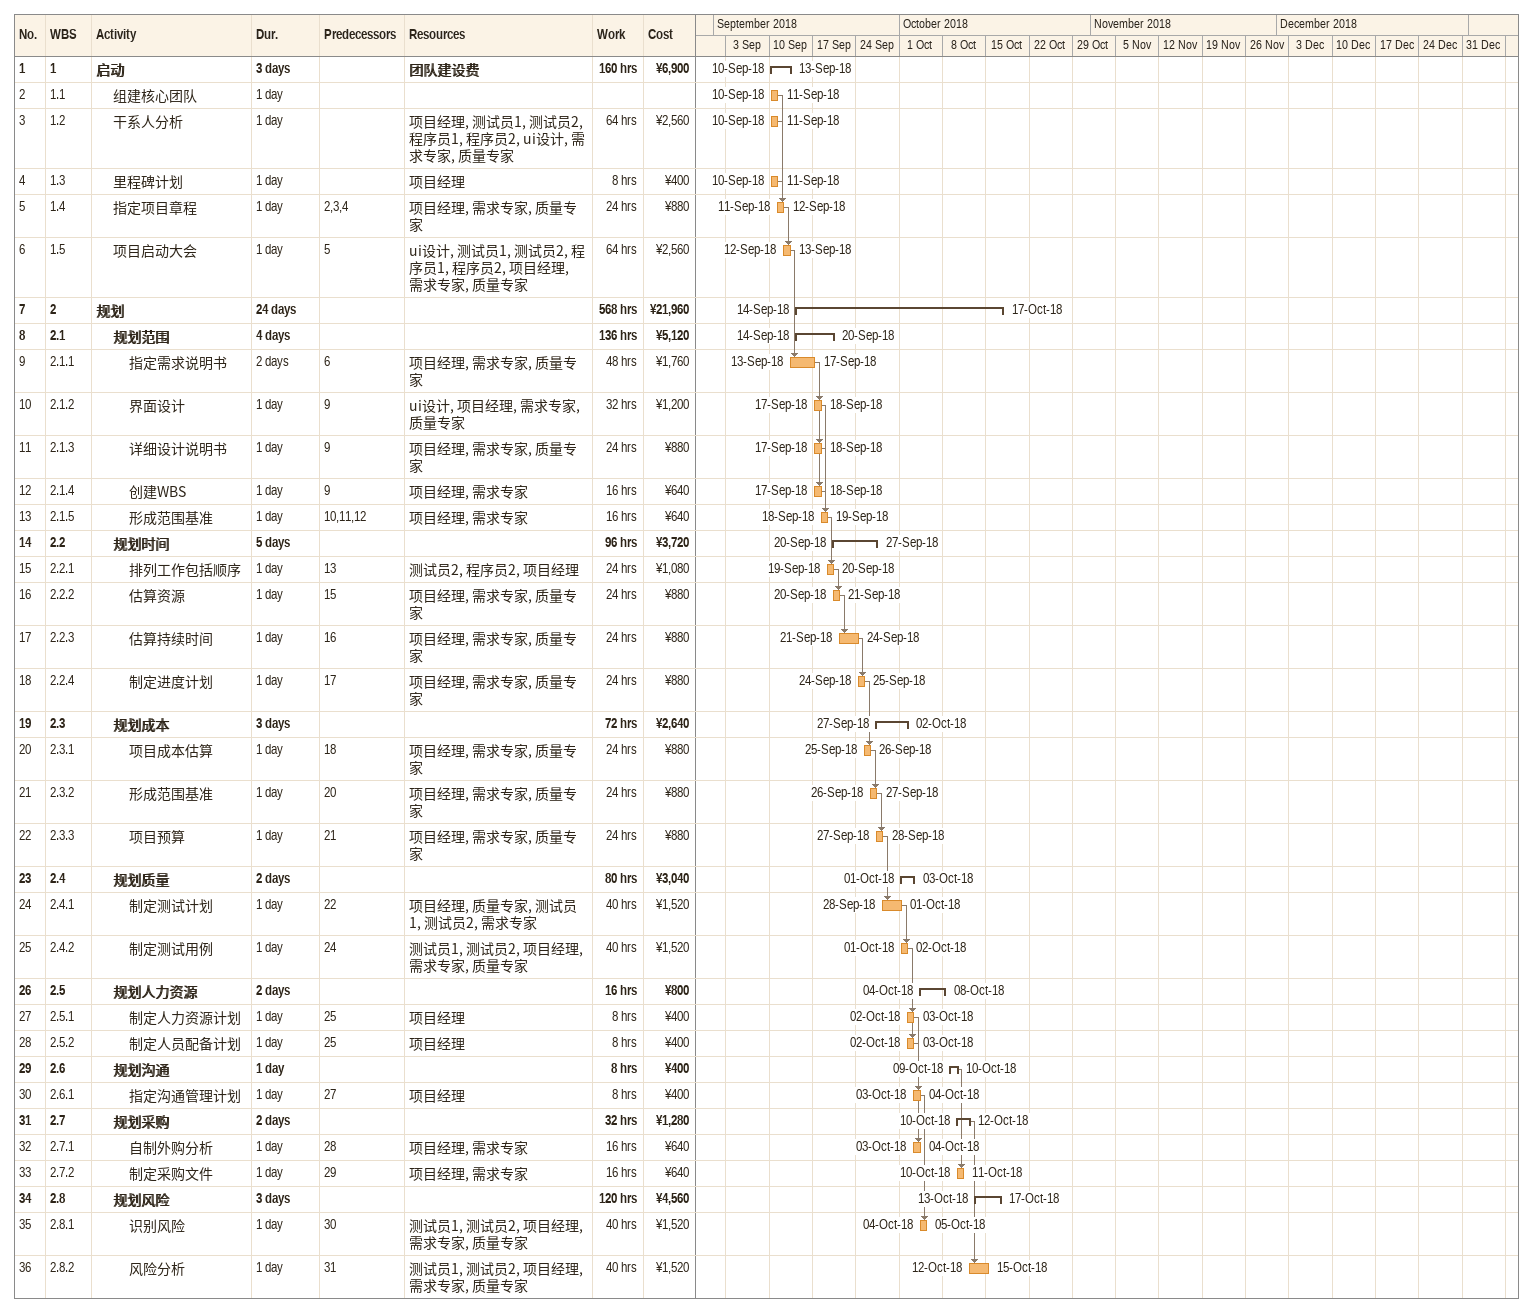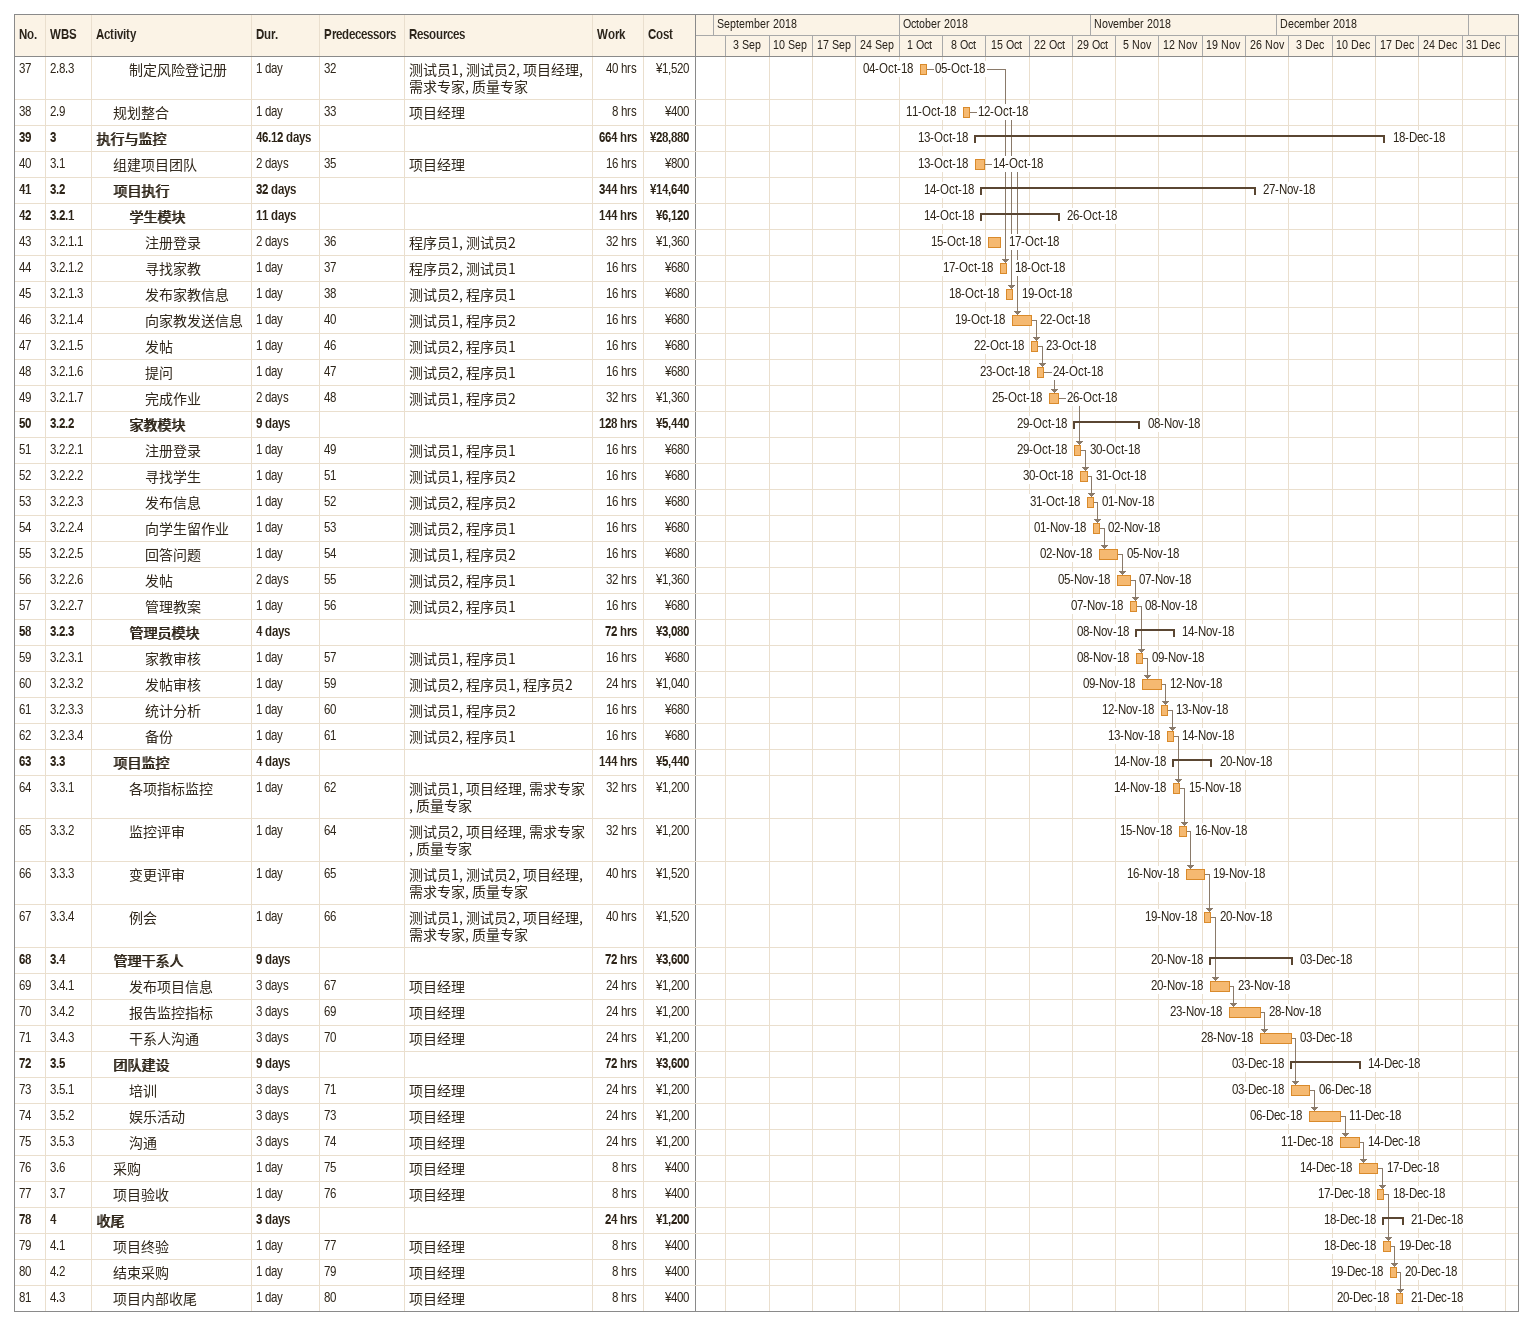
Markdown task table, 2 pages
| ID | WBS | Task | Duration | Start | Finish | Predecessors | Resources | Work (h) | Cost (¥) |
|---|---|---|---|---|---|---|---|---|---|
| 1 | 1 | **启动** | 3d | 2018-09-10 | 2018-09-13 |  | 团队建设费 | 160 | 6900 |
| 2 | 1.1 | 组建核心团队 | 1d | 2018-09-10 | 2018-09-11 |  |  |  |  |
| 3 | 1.2 | 干系人分析 | 1d | 2018-09-10 | 2018-09-11 |  | 项目经理, 测试员1, 测试员2, 程序员1, 程序员2, ui设计, 需求专家, 质量专家 | 64 | 2560 |
| 4 | 1.3 | 里程碑计划 | 1d | 2018-09-10 | 2018-09-11 |  | 项目经理 | 8 | 400 |
| 5 | 1.4 | 指定项目章程 | 1d | 2018-09-11 | 2018-09-12 | 2, 3, 4 | 项目经理, 需求专家, 质量专家 | 24 | 880 |
| 6 | 1.5 | 项目启动大会 | 1d | 2018-09-12 | 2018-09-13 | 5 | ui设计, 测试员1, 测试员2, 程序员1, 程序员2, 项目经理, 需求专家, 质量专家 | 64 | 2560 |
| 7 | 2 | **规划** | 24d | 2018-09-14 | 2018-10-17 |  |  | 568 | 21960 |
| 8 | 2.1 | **规划范围** | 4d | 2018-09-14 | 2018-09-20 |  |  | 136 | 5120 |
| 9 | 2.1.1 | 指定需求说明书 | 2d | 2018-09-13 | 2018-09-17 | 6 | 项目经理, 需求专家, 质量专家 | 48 | 1760 |
| 10 | 2.1.2 | 界面设计 | 1d | 2018-09-17 | 2018-09-18 | 9 | ui设计, 项目经理, 需求专家, 质量专家 | 32 | 1200 |
| 11 | 2.1.3 | 详细设计说明书 | 1d | 2018-09-17 | 2018-09-18 | 9 | 项目经理, 需求专家, 质量专家 | 24 | 880 |
| 12 | 2.1.4 | 创建WBS | 1d | 2018-09-17 | 2018-09-18 | 9 | 项目经理, 需求专家 | 16 | 640 |
| 13 | 2.1.5 | 形成范围基准 | 1d | 2018-09-18 | 2018-09-19 | 10, 11, 12 | 项目经理, 需求专家 | 16 | 640 |
| 14 | 2.2 | **规划时间** | 5d | 2018-09-20 | 2018-09-27 |  |  | 96 | 3720 |
| 15 | 2.2.1 | 排列工作包括顺序 | 1d | 2018-09-19 | 2018-09-20 | 13 | 测试员2, 程序员2, 项目经理 | 24 | 1080 |
| 16 | 2.2.2 | 估算资源 | 1d | 2018-09-20 | 2018-09-21 | 15 | 项目经理, 需求专家, 质量专家 | 24 | 880 |
| 17 | 2.2.3 | 估算持续时间 | 1d | 2018-09-21 | 2018-09-24 | 16 | 项目经理, 需求专家, 质量专家 | 24 | 880 |
| 18 | 2.2.4 | 制定进度计划 | 1d | 2018-09-24 | 2018-09-25 | 17 | 项目经理, 需求专家, 质量专家 | 24 | 880 |
| 19 | 2.3 | **规划成本** | 3d | 2018-09-27 | 2018-10-02 |  |  | 72 | 2640 |
| 20 | 2.3.1 | 项目成本估算 | 1d | 2018-09-25 | 2018-09-26 | 18 | 项目经理, 需求专家, 质量专家 | 24 | 880 |
| 21 | 2.3.2 | 形成范围基准 | 1d | 2018-09-26 | 2018-09-27 | 20 | 项目经理, 需求专家, 质量专家 | 24 | 880 |
| 22 | 2.3.3 | 项目预算 | 1d | 2018-09-27 | 2018-09-28 | 21 | 项目经理, 需求专家, 质量专家 | 24 | 880 |
| 23 | 2.4 | **规划质量** | 2d | 2018-10-01 | 2018-10-03 |  |  | 80 | 3040 |
| 24 | 2.4.1 | 制定测试计划 | 1d | 2018-09-28 | 2018-10-01 | 22 | 项目经理, 质量专家, 测试员1, 测试员2, 需求专家 | 40 | 1520 |
| 25 | 2.4.2 | 制定测试用例 | 1d | 2018-10-01 | 2018-10-02 | 24 | 测试员1, 测试员2, 项目经理, 需求专家, 质量专家 | 40 | 1520 |
| 26 | 2.5 | **规划人力资源** | 2d | 2018-10-04 | 2018-10-08 |  |  | 16 | 800 |
| 27 | 2.5.1 | 制定人力资源计划 | 1d | 2018-10-02 | 2018-10-03 | 25 | 项目经理 | 8 | 400 |
| 28 | 2.5.2 | 制定人员配备计划 | 1d | 2018-10-02 | 2018-10-03 | 25 | 项目经理 | 8 | 400 |
| 29 | 2.6 | **规划沟通** | 1d | 2018-10-09 | 2018-10-10 |  |  | 8 | 400 |
| 30 | 2.6.1 | 指定沟通管理计划 | 1d | 2018-10-03 | 2018-10-04 | 27 | 项目经理 | 8 | 400 |
| 31 | 2.7 | **规划采购** | 2d | 2018-10-10 | 2018-10-12 |  |  | 32 | 1280 |
| 32 | 2.7.1 | 自制外购分析 | 1d | 2018-10-03 | 2018-10-04 | 28 | 项目经理, 需求专家 | 16 | 640 |
| 33 | 2.7.2 | 制定采购文件 | 1d | 2018-10-10 | 2018-10-11 | 29 | 项目经理, 需求专家 | 16 | 640 |
| 34 | 2.8 | **规划风险** | 3d | 2018-10-13 | 2018-10-17 |  |  | 120 | 4560 |
| 35 | 2.8.1 | 识别风险 | 1d | 2018-10-04 | 2018-10-05 | 30 | 测试员1, 测试员2, 项目经理, 需求专家, 质量专家 | 40 | 1520 |
| 36 | 2.8.2 | 风险分析 | 1d | 2018-10-12 | 2018-10-15 | 31 | 测试员1, 测试员2, 项目经理, 需求专家, 质量专家 | 40 | 1520 |
| 37 | 2.8.3 | 制定风险登记册 | 1d | 2018-10-04 | 2018-10-05 | 32 | 测试员1, 测试员2, 项目经理, 需求专家, 质量专家 | 40 | 1520 |
| 38 | 2.9 | 规划整合 | 1d | 2018-10-11 | 2018-10-12 | 33 | 项目经理 | 8 | 400 |
| 39 | 3 | **执行与监控** | 46.12d | 2018-10-13 | 2018-12-18 |  |  | 664 | 28880 |
| 40 | 3.1 | 组建项目团队 | 2d | 2018-10-13 | 2018-10-14 | 35 | 项目经理 | 16 | 800 |
| 41 | 3.2 | **项目执行** | 32d | 2018-10-14 | 2018-11-27 |  |  | 344 | 14640 |
| 42 | 3.2.1 | **学生模块** | 11d | 2018-10-14 | 2018-10-26 |  |  | 144 | 6120 |
| 43 | 3.2.1.1 | 注册登录 | 2d | 2018-10-15 | 2018-10-17 | 36 | 程序员1, 测试员2 | 32 | 1360 |
| 44 | 3.2.1.2 | 寻找家教 | 1d | 2018-10-17 | 2018-10-18 | 37 | 程序员2, 测试员1 | 16 | 680 |
| 45 | 3.2.1.3 | 发布家教信息 | 1d | 2018-10-18 | 2018-10-19 | 38 | 测试员2, 程序员1 | 16 | 680 |
| 46 | 3.2.1.4 | 向家教发送信息 | 1d | 2018-10-19 | 2018-10-22 | 40 | 测试员1, 程序员2 | 16 | 680 |
| 47 | 3.2.1.5 | 发帖 | 1d | 2018-10-22 | 2018-10-23 | 46 | 测试员2, 程序员1 | 16 | 680 |
| 48 | 3.2.1.6 | 提问 | 1d | 2018-10-23 | 2018-10-24 | 47 | 测试员2, 程序员1 | 16 | 680 |
| 49 | 3.2.1.7 | 完成作业 | 2d | 2018-10-25 | 2018-10-26 | 48 | 测试员1, 程序员2 | 32 | 1360 |
| 50 | 3.2.2 | **家教模块** | 9d | 2018-10-29 | 2018-11-08 |  |  | 128 | 5440 |
| 51 | 3.2.2.1 | 注册登录 | 1d | 2018-10-29 | 2018-10-30 | 49 | 测试员1, 程序员1 | 16 | 680 |
| 52 | 3.2.2.2 | 寻找学生 | 1d | 2018-10-30 | 2018-10-31 | 51 | 测试员1, 程序员2 | 16 | 680 |
| 53 | 3.2.2.3 | 发布信息 | 1d | 2018-10-31 | 2018-11-01 | 52 | 测试员2, 程序员2 | 16 | 680 |
| 54 | 3.2.2.4 | 向学生留作业 | 1d | 2018-11-01 | 2018-11-02 | 53 | 测试员2, 程序员1 | 16 | 680 |
| 55 | 3.2.2.5 | 回答问题 | 1d | 2018-11-02 | 2018-11-05 | 54 | 测试员1, 程序员2 | 16 | 680 |
| 56 | 3.2.2.6 | 发帖 | 2d | 2018-11-05 | 2018-11-07 | 55 | 测试员2, 程序员1 | 32 | 1360 |
| 57 | 3.2.2.7 | 管理教案 | 1d | 2018-11-07 | 2018-11-08 | 56 | 测试员2, 程序员1 | 16 | 680 |
| 58 | 3.2.3 | **管理员模块** | 4d | 2018-11-08 | 2018-11-14 |  |  | 72 | 3080 |
| 59 | 3.2.3.1 | 家教审核 | 1d | 2018-11-08 | 2018-11-09 | 57 | 测试员1, 程序员1 | 16 | 680 |
| 60 | 3.2.3.2 | 发帖审核 | 1d | 2018-11-09 | 2018-11-12 | 59 | 测试员2, 程序员1, 程序员2 | 24 | 1040 |
| 61 | 3.2.3.3 | 统计分析 | 1d | 2018-11-12 | 2018-11-13 | 60 | 测试员1, 程序员2 | 16 | 680 |
| 62 | 3.2.3.4 | 备份 | 1d | 2018-11-13 | 2018-11-14 | 61 | 测试员2, 程序员1 | 16 | 680 |
| 63 | 3.3 | **项目监控** | 4d | 2018-11-14 | 2018-11-20 |  |  | 144 | 5440 |
| 64 | 3.3.1 | 各项指标监控 | 1d | 2018-11-14 | 2018-11-15 | 62 | 测试员1, 项目经理, 需求专家, 质量专家 | 32 | 1200 |
| 65 | 3.3.2 | 监控评审 | 1d | 2018-11-15 | 2018-11-16 | 64 | 测试员2, 项目经理, 需求专家, 质量专家 | 32 | 1200 |
| 66 | 3.3.3 | 变更评审 | 1d | 2018-11-16 | 2018-11-19 | 65 | 测试员1, 测试员2, 项目经理, 需求专家, 质量专家 | 40 | 1520 |
| 67 | 3.3.4 | 例会 | 1d | 2018-11-19 | 2018-11-20 | 66 | 测试员1, 测试员2, 项目经理, 需求专家, 质量专家 | 40 | 1520 |
| 68 | 3.4 | **管理干系人** | 9d | 2018-11-20 | 2018-12-03 |  |  | 72 | 3600 |
| 69 | 3.4.1 | 发布项目信息 | 3d | 2018-11-20 | 2018-11-23 | 67 | 项目经理 | 24 | 1200 |
| 70 | 3.4.2 | 报告监控指标 | 3d | 2018-11-23 | 2018-11-28 | 69 | 项目经理 | 24 | 1200 |
| 71 | 3.4.3 | 干系人沟通 | 3d | 2018-11-28 | 2018-12-03 | 70 | 项目经理 | 24 | 1200 |
| 72 | 3.5 | **团队建设** | 9d | 2018-12-03 | 2018-12-14 |  |  | 72 | 3600 |
| 73 | 3.5.1 | 培训 | 3d | 2018-12-03 | 2018-12-06 | 71 | 项目经理 | 24 | 1200 |
| 74 | 3.5.2 | 娱乐活动 | 3d | 2018-12-06 | 2018-12-11 | 73 | 项目经理 | 24 | 1200 |
| 75 | 3.5.3 | 沟通 | 3d | 2018-12-11 | 2018-12-14 | 74 | 项目经理 | 24 | 1200 |
| 76 | 3.6 | 采购 | 1d | 2018-12-14 | 2018-12-17 | 75 | 项目经理 | 8 | 400 |
| 77 | 3.7 | 项目验收 | 1d | 2018-12-17 | 2018-12-18 | 76 | 项目经理 | 8 | 400 |
| 78 | 4 | **收尾** | 3d | 2018-12-18 | 2018-12-21 |  |  | 24 | 1200 |
| 79 | 4.1 | 项目终验 | 1d | 2018-12-18 | 2018-12-19 | 77 | 项目经理 | 8 | 400 |
| 80 | 4.2 | 结束采购 | 1d | 2018-12-19 | 2018-12-20 | 79 | 项目经理 | 8 | 400 |
| 81 | 4.3 | 项目内部收尾 | 1d | 2018-12-20 | 2018-12-21 | 80 | 项目经理 | 8 | 400 |
